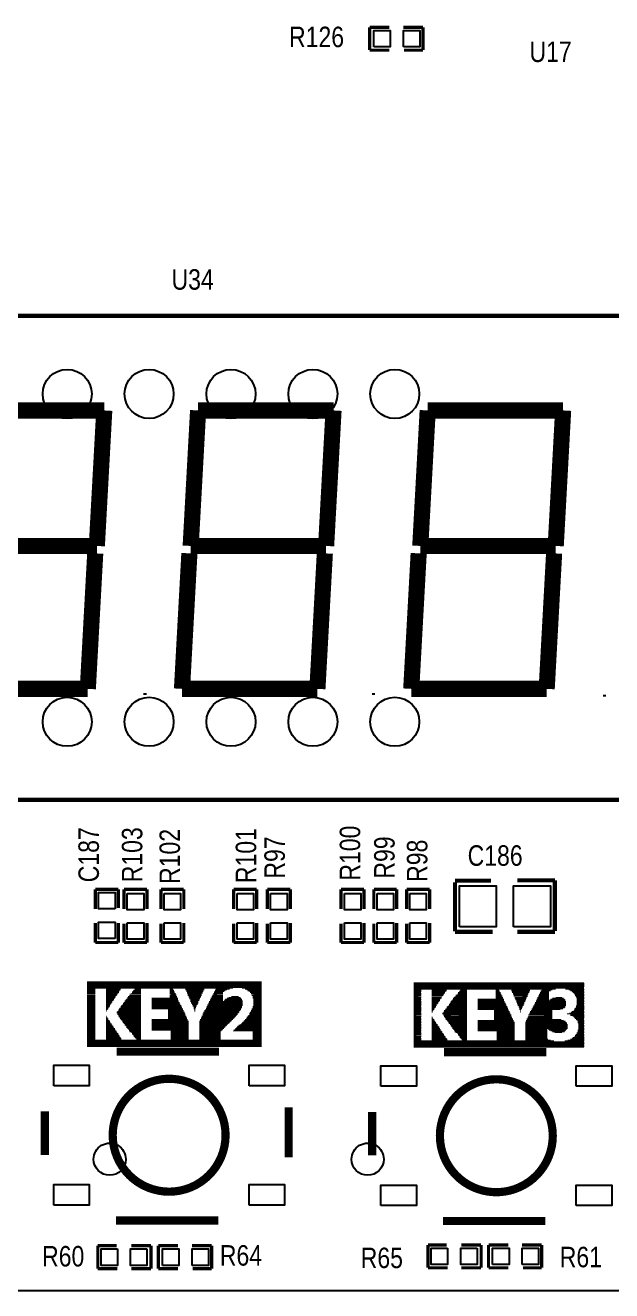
# Model space of a CAD drawing. Extents: x -16 to 114, y 9 to 99.
# Drawn here: x 74.87 to 93.05, y 9.2 to 48.42 of the extents above; entities that cross this region are included whole.
import ezdxf

# ---------------------------------------------------------------- set-up
doc = ezdxf.new("R2010")
doc.units = 0
for name, color, linetype in [('BG_OUTLINE', 7, 'CONTINUOUS'), ('MA_PEN3', 231, 'CONTINUOUS'), ('PG_SILKSCREEN_TOP', 120, 'CONTINUOUS'), ('PIN_TOP', 92, 'CONTINUOUS'), ('RD_SILKSCREEN_TOP', 1, 'CONTINUOUS')]:
    doc.layers.add(name, color=color, linetype=linetype)

msp = doc.modelspace()

# ---------------------------------------------------------------- linework, layer by layer
at = {"layer": 'BG_OUTLINE'}
msp.add_lwpolyline([(-13.1341, 99.1898), (110.731, 99.1898, -0.414216), (113.7971, 96.1238), (113.7999, 12.1768), (113.7971, 12.2634, -0.414229), (110.731, 9.1973), (-13.2283, 9.1973), (-13.1267, 9.205, -0.414216), (-16.1928, 12.271), (-16.2001, 96.1238, -0.414209)], format="xyb", close=True, dxfattribs=at)
for points in [[(77.981, 13.2725, -0.999968), (76.9834, 13.2725, -1.000032), (77.981, 13.2725)], [(85.981, 13.2725, -0.999968), (84.9834, 13.2725, -1.000032), (85.981, 13.2725)]]:
    msp.add_lwpolyline(points, format="xyb", dxfattribs=at)
at = {"layer": 'MA_PEN3', "const_width": 0.0254}
for points in [[(76.781, 18.7213), (82.1913, 18.7215)], [(76.781, 18.6706), (82.1913, 18.6704)], [(76.781, 18.6196), (82.1913, 18.6198)], [(76.781, 18.5689), (81.3022, 18.5688)], [(76.781, 18.4673), (77.035, 18.4673)], [(76.781, 18.4418), (77.035, 18.4418)], [(76.7811, 18.7722), (82.1913, 18.7721)], [(76.7811, 18.7468), (82.1912, 18.7466)], [(76.7811, 18.6957), (82.1913, 18.6959)], [(76.7811, 18.6451), (82.1911, 18.6451)], [(76.7811, 18.5945), (82.1913, 18.5943)], [(76.7811, 18.5434), (77.035, 18.5435)], [(76.7811, 18.518), (77.0352, 18.5181)], [(76.7811, 18.4928), (77.0351, 18.4928)], [(77.3651, 18.4673), (77.7717, 18.4673)], [(77.3653, 18.5436), (77.8223, 18.5434)], [(77.3653, 18.5181), (77.8226, 18.5182)], [(77.3653, 18.4926), (77.797, 18.4926)], [(77.3653, 18.442), (77.7715, 18.4419)], [(78.1779, 18.4673), (78.4575, 18.4673)], [(78.1779, 18.4418), (78.4575, 18.4417)], [(78.2035, 18.4928), (78.4575, 18.4928)], [(78.2288, 18.5181), (78.4573, 18.5181)], [(78.2541, 18.5434), (78.4575, 18.5434)], [(79.3463, 18.5181), (79.4734, 18.5181)], [(79.3464, 18.4928), (79.4735, 18.4926)], [(79.3464, 18.4419), (79.4988, 18.4418)], [(79.3465, 18.5435), (79.448, 18.5436)], [(79.3465, 18.4673), (79.4988, 18.4673)], [(79.829, 18.5434), (80.4132, 18.5436)], [(79.8291, 18.5181), (80.4132, 18.5181)], [(79.8544, 18.4928), (80.3879, 18.4928)], [(79.8544, 18.4673), (80.3879, 18.4673)], [(79.8797, 18.442), (80.3625, 18.4419)], [(80.7179, 18.4673), (81.0229, 18.4673)], [(80.7182, 18.4419), (80.9975, 18.4418)], [(80.7433, 18.5181), (81.1244, 18.5181)], [(80.7434, 18.4928), (81.0736, 18.4928)], [(80.7688, 18.5436), (81.2008, 18.5434)], [(81.5815, 18.5689), (82.1913, 18.5687)], [(81.6831, 18.5434), (82.1913, 18.5436)], [(81.734, 18.5182), (82.1913, 18.5181)], [(81.7595, 18.4926), (82.1913, 18.4926)], [(81.8104, 18.4673), (82.1911, 18.4673)], [(81.8357, 18.4419), (82.1913, 18.442)], [(86.9129, 18.7458), (92.196, 18.7457)], [(86.9129, 18.7204), (92.1962, 18.7204)], [(86.9129, 18.6949), (92.1962, 18.6949)], [(86.9129, 18.6693), (92.1961, 18.6695)], [(86.9129, 18.6187), (92.1962, 18.6188)], [(86.9129, 18.5932), (92.196, 18.5934)], [(86.9129, 18.5681), (92.196, 18.5679)], [(86.9129, 18.5426), (91.3072, 18.5426)], [(86.9129, 18.517), (87.1416, 18.5172)], [(86.9129, 18.4916), (87.1416, 18.4918)], [(86.9129, 18.4664), (87.1416, 18.4662)], [(86.9129, 18.4409), (87.1414, 18.4409)], [(86.913, 18.6442), (92.1962, 18.6442)], [(87.4717, 18.5173), (87.929, 18.5172)], [(87.4717, 18.4917), (87.929, 18.4918)], [(87.4717, 18.4662), (87.9037, 18.4665)], [(87.4718, 18.4409), (87.8781, 18.4409)], [(88.2844, 18.4409), (88.5639, 18.4409)], [(88.3099, 18.4664), (88.5639, 18.4664)], [(88.3353, 18.4918), (88.5641, 18.4918)], [(88.3607, 18.5172), (88.5639, 18.517)], [(89.4529, 18.5171), (89.5546, 18.5171)], [(89.4529, 18.4665), (89.5799, 18.4662)], [(89.4529, 18.4409), (89.6052, 18.4409)], [(89.4531, 18.4918), (89.5799, 18.4918)], [(89.9355, 18.5173), (90.5198, 18.5171)], [(89.9355, 18.4917), (90.5196, 18.4917)], [(89.9609, 18.4664), (90.4943, 18.4664)], [(89.9609, 18.4409), (90.4943, 18.4409)], [(90.8246, 18.4411), (91.1038, 18.4409)], [(90.8499, 18.4665), (91.1039, 18.4665)], [(90.85, 18.4918), (91.1547, 18.4918)], [(90.8754, 18.5171), (91.2055, 18.517)], [(91.612, 18.5424), (92.1962, 18.5425)], [(91.7136, 18.5173), (92.1962, 18.5171)], [(91.7643, 18.4917), (92.196, 18.4917)], [(91.8151, 18.4665), (92.1962, 18.4665)], [(91.8406, 18.4409), (92.1962, 18.4409)], [(76.781, 18.4166), (77.0352, 18.4164)], [(76.781, 18.3149), (77.035, 18.3149)], [(76.781, 18.2895), (77.035, 18.2895)], [(76.781, 18.1878), (77.035, 18.1878)], [(76.781, 18.1372), (77.035, 18.1372)], [(76.781, 18.0861), (77.0352, 18.0863)], [(76.781, 18.0355), (77.035, 18.0355)], [(76.7811, 18.3911), (77.035, 18.3912)], [(76.7811, 18.3656), (77.035, 18.3656)], [(76.7811, 18.264), (77.0351, 18.264)], [(76.7811, 18.2388), (77.035, 18.2389)], [(76.7811, 18.2133), (77.035, 18.2133)], [(76.7811, 18.1117), (77.035, 18.1117)], [(76.7811, 18.061), (77.035, 18.061)], [(76.7812, 18.3403), (77.0352, 18.3403)], [(76.7812, 18.1624), (77.0351, 18.1625)], [(77.3651, 18.3911), (77.7207, 18.3912)], [(77.3651, 18.2895), (77.6701, 18.2895)], [(77.3651, 18.2133), (77.6192, 18.2131)], [(77.3651, 18.1117), (77.5429, 18.1117)], [(77.3651, 18.0355), (77.4923, 18.0356)], [(77.3653, 18.4164), (77.7462, 18.4166)], [(77.3653, 18.3658), (77.7209, 18.3658)], [(77.3653, 18.3403), (77.6954, 18.3403)], [(77.3653, 18.3147), (77.6701, 18.3149)], [(77.3653, 18.2641), (77.6447, 18.2641)], [(77.3653, 18.2387), (77.6193, 18.2387)], [(77.3653, 18.188), (77.5939, 18.1878)], [(77.3653, 18.1625), (77.5686, 18.1625)], [(77.3653, 18.137), (77.5684, 18.1372)], [(77.3653, 18.0863), (77.5176, 18.0863)], [(77.3653, 18.0609), (77.5176, 18.0609)], [(77.8479, 18.0355), (78.4574, 18.0355)], [(77.8732, 18.0608), (78.4575, 18.061)], [(77.8986, 18.1117), (78.4575, 18.1117)], [(77.8987, 18.0863), (78.4575, 18.0862)], [(77.924, 18.1371), (78.4575, 18.1371)], [(77.9493, 18.188), (78.4574, 18.1878)], [(77.9494, 18.1625), (78.4573, 18.1625)], [(77.9747, 18.2133), (78.4575, 18.2133)], [(78.0002, 18.2389), (78.4575, 18.2388)], [(78.0255, 18.2642), (78.4575, 18.264)], [(78.0256, 18.2895), (78.4575, 18.2894)], [(78.051, 18.3148), (78.4575, 18.315)], [(78.0765, 18.3403), (78.4573, 18.3403)], [(78.1018, 18.3911), (78.4575, 18.3911)], [(78.1018, 18.3656), (78.4575, 18.3656)], [(78.1526, 18.4165), (78.4574, 18.4166)], [(78.7875, 18.2133), (79.6004, 18.2133)], [(78.7875, 18.1117), (79.6511, 18.1117)], [(78.7876, 18.1878), (79.6258, 18.188)], [(78.7876, 18.1372), (79.6513, 18.137)], [(78.7876, 18.0355), (79.7021, 18.0356)], [(78.7877, 18.2387), (79.6004, 18.2388)], [(78.7877, 18.0863), (79.6766, 18.0861)], [(78.7878, 18.2642), (79.6004, 18.264)], [(78.7878, 18.1625), (79.6258, 18.1625)], [(78.7878, 18.0608), (79.6767, 18.061)], [(79.3463, 18.4164), (79.5241, 18.4165)], [(79.3463, 18.3403), (79.5497, 18.3403)], [(79.3465, 18.3912), (79.5244, 18.3911)], [(79.3465, 18.3656), (79.5497, 18.3658)], [(79.3465, 18.3149), (79.575, 18.315)], [(79.3465, 18.2895), (79.575, 18.2894)], [(79.8797, 18.4164), (80.3626, 18.4164)], [(79.9052, 18.391), (80.337, 18.3909)], [(79.9053, 18.3659), (80.337, 18.3659)], [(79.9053, 18.3403), (80.337, 18.3403)], [(79.9306, 18.3149), (80.3117, 18.3149)], [(79.9306, 18.2895), (80.3117, 18.2895)], [(79.9561, 18.264), (80.2862, 18.264)], [(79.9561, 18.2388), (80.2862, 18.2388)], [(79.9814, 18.188), (80.2609, 18.188)], [(79.9814, 18.1625), (80.2353, 18.1625)], [(79.9816, 18.2133), (80.2607, 18.2133)], [(80.0067, 18.1371), (80.2354, 18.137)], [(80.0067, 18.1117), (80.2356, 18.1117)], [(80.0322, 18.061), (80.2101, 18.061)], [(80.0323, 18.0861), (80.21, 18.0861)], [(80.0577, 18.0355), (80.1846, 18.0355)], [(80.5148, 18.0608), (81.6071, 18.061)], [(80.5148, 18.0354), (81.607, 18.0355)], [(80.5402, 18.1117), (81.6071, 18.1117)], [(80.5403, 18.0863), (81.607, 18.0861)], [(80.5654, 18.1625), (81.6071, 18.1625)], [(80.5657, 18.1372), (81.607, 18.1372)], [(80.591, 18.188), (80.9975, 18.1878)], [(80.5912, 18.2133), (80.9974, 18.2133)], [(80.6165, 18.2642), (80.9974, 18.264)], [(80.6165, 18.2387), (80.9974, 18.2388)], [(80.6418, 18.3149), (80.9975, 18.3149)], [(80.6418, 18.2895), (80.9975, 18.2895)], [(80.6671, 18.3403), (80.9975, 18.3401)], [(80.6673, 18.3656), (80.9974, 18.3656)], [(80.6926, 18.4164), (80.9975, 18.4166)], [(80.6926, 18.391), (80.9974, 18.3911)], [(81.0228, 18.188), (81.607, 18.1878)], [(81.0481, 18.2133), (81.5815, 18.2133)], [(81.0736, 18.2388), (81.5817, 18.2387)], [(81.1244, 18.2641), (81.5562, 18.2642)], [(81.1752, 18.2895), (81.5309, 18.2895)], [(81.2514, 18.315), (81.48, 18.3148)], [(81.861, 18.3912), (82.1911, 18.3911)], [(81.8611, 18.4165), (82.1913, 18.4164)], [(81.8863, 18.3403), (82.1913, 18.3403)], [(81.8865, 18.3656), (82.1913, 18.3658)], [(81.9118, 18.3148), (82.1913, 18.3147)], [(81.9118, 18.2641), (82.1913, 18.2641)], [(81.912, 18.2894), (82.1911, 18.2895)], [(81.9371, 18.2133), (82.1911, 18.2133)], [(81.9371, 18.1371), (82.1913, 18.137)], [(81.9371, 18.1117), (82.1911, 18.1117)], [(81.9371, 18.0355), (82.1911, 18.0355)], [(81.9373, 18.2387), (82.1913, 18.2387)], [(81.9373, 18.188), (82.1913, 18.188)], [(81.9373, 18.0863), (82.1913, 18.0863)], [(81.9374, 18.1625), (82.1912, 18.1625)], [(81.9374, 18.0608), (82.1913, 18.0609)], [(86.9129, 18.3903), (87.1416, 18.3901)], [(86.9129, 18.3393), (87.1416, 18.3395)], [(86.9129, 18.3141), (87.1416, 18.3139)], [(86.9129, 18.2886), (87.1416, 18.2884)], [(86.9129, 18.2632), (87.1414, 18.2631)], [(86.9129, 18.2376), (87.1416, 18.2378)], [(86.9129, 18.1869), (87.1414, 18.187)], [(86.9129, 18.1615), (87.1416, 18.1616)], [(86.9129, 18.1363), (87.1416, 18.1362)], [(86.9129, 18.1109), (87.1416, 18.1106)], [(86.9129, 18.0853), (87.1416, 18.0855)], [(86.9129, 18.0598), (87.1416, 18.0599)], [(86.9129, 18.0346), (87.1416, 18.0345)], [(86.913, 18.4154), (87.1416, 18.4156)], [(86.913, 18.3648), (87.1414, 18.3648)], [(86.913, 18.2125), (87.1416, 18.2123)], [(87.4717, 18.4156), (87.8782, 18.4154)], [(87.4717, 18.3394), (87.8273, 18.3395)], [(87.4717, 18.3139), (87.8018, 18.3139)], [(87.4717, 18.2885), (87.7765, 18.2886)], [(87.4717, 18.2123), (87.7257, 18.2123)], [(87.4717, 18.1616), (87.7004, 18.1615)], [(87.4717, 18.1362), (87.675, 18.1361)], [(87.4717, 18.1106), (87.6749, 18.1108)], [(87.4717, 18.0599), (87.624, 18.0599)], [(87.4717, 18.0345), (87.6242, 18.0346)], [(87.4718, 18.3901), (87.8529, 18.3901)], [(87.4718, 18.2378), (87.7512, 18.2378)], [(87.4718, 18.1869), (87.7258, 18.1869)], [(87.4719, 18.3648), (87.8275, 18.3647)], [(87.4719, 18.2631), (87.7765, 18.2631)], [(87.4719, 18.0853), (87.6495, 18.0855)], [(87.9798, 18.0346), (88.5639, 18.0346)], [(88.0051, 18.0855), (88.5639, 18.0853)], [(88.0051, 18.0599), (88.564, 18.0599)], [(88.0305, 18.1109), (88.5639, 18.1109)], [(88.0559, 18.1363), (88.564, 18.1362)], [(88.056, 18.1614), (88.5639, 18.1615)], [(88.0815, 18.1869), (88.5639, 18.1869)], [(88.1068, 18.2123), (88.564, 18.2123)], [(88.1321, 18.2631), (88.5639, 18.2632)], [(88.1323, 18.2378), (88.5641, 18.2378)], [(88.1576, 18.2886), (88.5639, 18.2886)], [(88.1829, 18.3139), (88.564, 18.3139)], [(88.2082, 18.3393), (88.5639, 18.3393)], [(88.2083, 18.3648), (88.5638, 18.3648)], [(88.2591, 18.3901), (88.5641, 18.3901)], [(88.2846, 18.4156), (88.564, 18.4156)], [(88.894, 18.1869), (89.7069, 18.1869)], [(88.8942, 18.2378), (89.7071, 18.2378)], [(88.8942, 18.2123), (89.7069, 18.2125)], [(88.8942, 18.1617), (89.7324, 18.1614)], [(88.8942, 18.1361), (89.7322, 18.1361)], [(88.8942, 18.1106), (89.7577, 18.1106)], [(88.8942, 18.0855), (89.7577, 18.0855)], [(88.8942, 18.06), (89.7832, 18.0599)], [(88.8942, 18.0344), (89.7832, 18.0345)], [(89.4529, 18.4154), (89.6054, 18.4155)], [(89.4529, 18.3902), (89.6307, 18.3902)], [(89.4529, 18.3648), (89.6307, 18.3648)], [(89.4529, 18.3393), (89.6562, 18.3393)], [(89.4529, 18.2886), (89.6815, 18.2885)], [(89.4529, 18.2631), (89.6815, 18.2633)], [(89.4532, 18.3139), (89.6561, 18.3139)], [(89.9864, 18.4154), (90.469, 18.4156)], [(89.9864, 18.3902), (90.4689, 18.3901)], [(90.0116, 18.3139), (90.4435, 18.314)], [(90.0117, 18.3395), (90.4437, 18.3393)], [(90.0118, 18.3648), (90.4436, 18.3648)], [(90.0372, 18.2884), (90.4181, 18.2886)], [(90.0372, 18.2633), (90.4181, 18.2631)], [(90.0625, 18.2125), (90.3928, 18.2123)], [(90.0628, 18.2378), (90.3928, 18.2378)], [(90.0879, 18.1362), (90.3418, 18.1361)], [(90.088, 18.1869), (90.3674, 18.1869)], [(90.088, 18.1615), (90.3673, 18.1616)], [(90.1134, 18.1106), (90.342, 18.1109)], [(90.1134, 18.0855), (90.342, 18.0853)], [(90.1388, 18.06), (90.3167, 18.0599)], [(90.1388, 18.0344), (90.3167, 18.0345)], [(90.6213, 18.0345), (91.6373, 18.0346)], [(90.6467, 18.0599), (91.6375, 18.06)], [(90.6468, 18.0855), (91.6373, 18.0853)], [(90.6721, 18.1108), (91.6373, 18.1108)], [(90.6723, 18.1361), (91.6375, 18.1361)], [(90.6976, 18.187), (91.612, 18.1868)], [(90.6976, 18.1614), (91.6373, 18.1615)], [(90.7229, 18.2378), (91.104, 18.2378)], [(90.7229, 18.2123), (91.104, 18.2123)], [(90.7482, 18.2631), (91.1039, 18.2631)], [(90.7484, 18.2885), (91.1038, 18.2886)], [(90.7737, 18.3393), (91.1038, 18.3393)], [(90.7739, 18.3139), (91.1041, 18.3139)], [(90.7991, 18.3901), (91.104, 18.3901)], [(90.7993, 18.3648), (91.1039, 18.3648)], [(90.8246, 18.4155), (91.104, 18.4155)], [(91.1294, 18.2125), (91.612, 18.2123)], [(91.1547, 18.2378), (91.5864, 18.2378)], [(91.2055, 18.2632), (91.5611, 18.2631)], [(91.3072, 18.2886), (91.5103, 18.2884)], [(91.8659, 18.4156), (92.196, 18.4156)], [(91.8915, 18.3901), (92.1961, 18.3901)], [(91.9167, 18.3393), (92.1962, 18.3393)], [(91.9168, 18.3648), (92.1962, 18.3648)], [(91.942, 18.3139), (92.196, 18.3139)], [(91.942, 18.0345), (92.1962, 18.0347)], [(91.9423, 18.2886), (92.1962, 18.2886)], [(91.9674, 18.187), (92.1962, 18.187)], [(91.9676, 18.2633), (92.1962, 18.2631)], [(91.9676, 18.2378), (92.1961, 18.2378)], [(91.9676, 18.2123), (92.196, 18.2123)], [(91.9676, 18.1616), (92.1962, 18.1614)], [(91.9676, 18.1361), (92.196, 18.1362)], [(91.9676, 18.1106), (92.1962, 18.1108)], [(91.9676, 18.0855), (92.1962, 18.0853)], [(91.9676, 18.06), (92.196, 18.0599)], [(76.781, 17.9849), (77.0352, 17.9847)], [(76.781, 17.9084), (77.0351, 17.9085)], [(76.781, 17.8832), (77.035, 17.8832)], [(76.781, 17.8577), (77.035, 17.8577)], [(76.781, 17.7561), (77.035, 17.7561)], [(76.781, 17.7054), (77.035, 17.7054)], [(76.781, 17.6544), (77.035, 17.6544)], [(76.7811, 18.01), (77.035, 18.01)], [(76.7811, 17.9593), (77.035, 17.9594)], [(76.7811, 17.9339), (77.035, 17.9338)], [(76.7811, 17.8322), (77.035, 17.8321)], [(76.7811, 17.807), (77.0352, 17.8069)], [(76.7811, 17.7816), (77.035, 17.7815)], [(76.7811, 17.7305), (77.0351, 17.7307)], [(76.7811, 17.6799), (77.0351, 17.6799)], [(77.3651, 17.9339), (77.4414, 17.9341)], [(77.3651, 17.8577), (77.3906, 17.8577)], [(77.3651, 17.6799), (77.3906, 17.6799)], [(77.3653, 18.0102), (77.4923, 18.01)], [(77.3653, 17.9847), (77.467, 17.9847)], [(77.3653, 17.9592), (77.4414, 17.9591)], [(77.3653, 17.9086), (77.4159, 17.9086)], [(77.3653, 17.883), (77.3906, 17.8833)], [(77.3653, 17.7052), (77.3906, 17.7054)], [(77.3653, 17.6546), (77.4159, 17.6546)], [(77.6953, 17.8069), (78.4575, 17.807)], [(77.6954, 17.8324), (78.4575, 17.8322)], [(77.7207, 17.8577), (78.4575, 17.8577)], [(77.7207, 17.7815), (78.4575, 17.7816)], [(77.7207, 17.7561), (78.4574, 17.7561)], [(77.7462, 17.9084), (78.4574, 17.9084)], [(77.7462, 17.8832), (78.4575, 17.8833)], [(77.7462, 17.7054), (78.4575, 17.7054)], [(77.7463, 17.7305), (78.4575, 17.7305)], [(77.7717, 17.9339), (78.4575, 17.9339)], [(77.7717, 17.6799), (78.4575, 17.6799)], [(77.797, 17.9592), (78.4575, 17.9593)], [(77.797, 17.6546), (78.4575, 17.6544)], [(77.8223, 18.01), (78.4575, 18.01)], [(77.8226, 17.9847), (78.4573, 17.9847)], [(78.7875, 18.01), (79.7021, 18.01)], [(78.7875, 17.9593), (79.7274, 17.9592)], [(78.7875, 17.9339), (79.7527, 17.9339)], [(78.7878, 17.9847), (79.7274, 17.9847)], [(79.2955, 17.8577), (79.7783, 17.8577)], [(79.2955, 17.6799), (79.8544, 17.6799)], [(79.2957, 17.9086), (79.753, 17.9085)], [(79.2957, 17.883), (79.7783, 17.8832)], [(79.2957, 17.8323), (79.8036, 17.8324)], [(79.2957, 17.8069), (79.8036, 17.8068)], [(79.2957, 17.7814), (79.8289, 17.7815)], [(79.2957, 17.7563), (79.8289, 17.7561)], [(79.2957, 17.7307), (79.8291, 17.7307)], [(79.2957, 17.7052), (79.8544, 17.7054)], [(79.2957, 17.6546), (79.8797, 17.6546)], [(80.0576, 18.0102), (80.1847, 18.0102)], [(80.0831, 17.9847), (80.1592, 17.9847)], [(80.0831, 17.9592), (80.1592, 17.9592)], [(80.0831, 17.934), (80.1339, 17.9339)], [(80.1084, 17.8832), (80.1339, 17.8833)], [(80.1084, 17.8577), (80.1339, 17.8577)], [(80.1086, 17.9086), (80.1337, 17.9086)], [(80.3117, 17.6544), (81.353, 17.6544)], [(80.337, 17.7053), (81.4038, 17.7052)], [(80.3372, 17.6799), (81.3785, 17.6799)], [(80.3623, 17.7815), (81.4547, 17.7815)], [(80.3623, 17.7561), (81.4547, 17.7561)], [(80.3625, 17.7307), (81.4294, 17.7307)], [(80.3879, 17.8322), (81.5054, 17.8322)], [(80.3879, 17.807), (81.4801, 17.8069)], [(80.4132, 17.883), (81.5309, 17.8832)], [(80.4134, 17.8577), (81.5054, 17.8577)], [(80.4387, 17.9085), (81.5562, 17.9085)], [(80.464, 17.9593), (81.5817, 17.9591)], [(80.464, 17.9338), (81.5564, 17.9338)], [(80.4893, 17.9847), (81.5817, 17.9847)], [(80.4895, 18.01), (81.5817, 18.0102)], [(81.734, 17.6545), (82.1913, 17.6546)], [(81.7342, 17.6799), (82.1911, 17.6799)], [(81.7595, 17.7052), (82.1913, 17.7052)], [(81.7848, 17.7305), (82.1913, 17.7307)], [(81.8101, 17.8069), (82.1913, 17.8069)], [(81.8103, 17.7816), (82.1912, 17.7814)], [(81.8104, 17.7561), (82.1913, 17.7563)], [(81.8357, 17.8324), (82.1913, 17.8323)], [(81.861, 17.8832), (82.1913, 17.883)], [(81.861, 17.8577), (82.1911, 17.8577)], [(81.8863, 17.9085), (82.1913, 17.9086)], [(81.8865, 17.9339), (82.1913, 17.934)], [(81.9118, 18.0102), (82.1912, 18.0102)], [(81.9118, 17.9847), (82.1913, 17.9847)], [(81.9118, 17.9592), (82.1913, 17.9592)], [(86.9129, 18.0092), (87.1414, 18.0091)], [(86.9129, 17.9585), (87.1416, 17.9583)], [(86.9129, 17.9329), (87.1416, 17.9328)], [(86.9129, 17.9075), (87.1416, 17.9076)], [(86.9129, 17.882), (87.1416, 17.8822)], [(86.9129, 17.8569), (87.1416, 17.8566)], [(86.9129, 17.8058), (87.1416, 17.806)], [(86.9129, 17.7806), (87.1416, 17.7805)], [(86.9129, 17.7552), (87.1416, 17.755)], [(86.9129, 17.7297), (87.1416, 17.7299)], [(86.9129, 17.7041), (87.1416, 17.7043)], [(86.9129, 17.6535), (87.1414, 17.6536)], [(86.913, 17.9836), (87.1416, 17.9839)], [(86.913, 17.8313), (87.1414, 17.8313)], [(86.913, 17.679), (87.1416, 17.6788)], [(87.4717, 17.9839), (87.5986, 17.9836)], [(87.4717, 17.9583), (87.5733, 17.9583)], [(87.4717, 17.9328), (87.548, 17.933)], [(87.4717, 17.9076), (87.5481, 17.9075)], [(87.4717, 17.8822), (87.5225, 17.882)], [(87.4717, 17.8567), (87.4972, 17.8566)], [(87.4717, 17.6788), (87.4972, 17.6789)], [(87.4719, 18.0091), (87.5987, 18.0092)], [(87.4719, 17.8313), (87.4971, 17.8313)], [(87.4719, 17.6536), (87.497, 17.6535)], [(87.8018, 17.7805), (88.564, 17.7805)], [(87.802, 17.8059), (88.5641, 17.806)], [(87.8273, 17.755), (88.5639, 17.7552)], [(87.8274, 17.8313), (88.5638, 17.8313)], [(87.8274, 17.7299), (88.5639, 17.7297)], [(87.8528, 17.8822), (88.564, 17.8822)], [(87.8528, 17.8567), (88.5639, 17.8569)], [(87.8528, 17.7044), (88.5641, 17.7043)], [(87.8528, 17.6788), (88.5639, 17.6791)], [(87.8781, 17.9075), (88.5639, 17.9075)], [(87.8781, 17.6535), (88.5639, 17.6535)], [(87.9037, 17.933), (88.5639, 17.9329)], [(87.929, 17.9838), (88.5638, 17.9836)], [(87.929, 17.9583), (88.5641, 17.9583)], [(87.9543, 18.0091), (88.5639, 18.0092)], [(88.894, 18.0092), (89.8085, 18.0092)], [(88.8942, 17.9838), (89.8086, 17.9836)], [(88.8942, 17.9583), (89.8339, 17.9583)], [(88.8942, 17.9329), (89.8341, 17.933)], [(88.8942, 17.9077), (89.8594, 17.9077)], [(89.4021, 17.8822), (89.8594, 17.8821)], [(89.4021, 17.8567), (89.8847, 17.8568)], [(89.4021, 17.806), (89.9102, 17.8058)], [(89.4021, 17.7805), (89.91, 17.7806)], [(89.4021, 17.7299), (89.9355, 17.7299)], [(89.4021, 17.7044), (89.9355, 17.7044)], [(89.4021, 17.6788), (89.9611, 17.6789)], [(89.4022, 17.7552), (89.9355, 17.755)], [(89.4023, 17.8313), (89.8847, 17.8313)], [(89.4023, 17.6536), (89.9609, 17.6535)], [(90.1641, 18.0091), (90.2914, 18.0092)], [(90.1641, 17.9836), (90.2911, 17.9838)], [(90.1895, 17.9583), (90.2657, 17.9583)], [(90.1897, 17.9329), (90.2658, 17.933)], [(90.1897, 17.9075), (90.2403, 17.9075)], [(90.2148, 17.8313), (90.2404, 17.8313)], [(90.215, 17.8822), (90.2404, 17.8822)], [(90.215, 17.8567), (90.2403, 17.8569)], [(90.4436, 17.679), (91.2056, 17.679)], [(90.4437, 17.6535), (91.2055, 17.6535)], [(90.4689, 17.7043), (91.2057, 17.7043)], [(90.469, 17.755), (91.2055, 17.7552)], [(90.469, 17.7299), (91.2055, 17.7297)], [(90.4944, 17.7805), (91.2056, 17.7805)], [(90.4945, 17.806), (91.2055, 17.8058)], [(90.5198, 17.8569), (91.2055, 17.8569)], [(90.5198, 17.8313), (91.2056, 17.8313)], [(90.5451, 17.8822), (91.2056, 17.8822)], [(90.5704, 17.9075), (91.4595, 17.9075)], [(90.5705, 17.933), (91.5357, 17.933)], [(90.5959, 17.9836), (91.612, 17.9839)], [(90.5959, 17.9585), (91.5864, 17.9583)], [(90.6214, 18.0092), (91.6118, 18.0092)], [(91.6626, 17.7805), (92.196, 17.7805)], [(91.7389, 17.8058), (92.1962, 17.8059)], [(91.7644, 17.7552), (92.1962, 17.7552)], [(91.7645, 17.7297), (92.1962, 17.7297)], [(91.7896, 17.8313), (92.1962, 17.8313)], [(91.8151, 17.8568), (92.1962, 17.8568)], [(91.8404, 17.7043), (92.1961, 17.7043)], [(91.8659, 17.8822), (92.196, 17.8822)], [(91.8659, 17.6788), (92.1962, 17.679)], [(91.8913, 17.9329), (92.1962, 17.933)], [(91.8913, 17.9075), (92.1962, 17.9075)], [(91.8913, 17.6535), (92.1962, 17.6536)], [(91.9168, 17.9585), (92.1961, 17.9583)], [(91.9421, 17.9838), (92.1962, 17.9836)], [(91.9422, 18.0091), (92.1962, 18.0091)], [(76.781, 17.6037), (77.035, 17.6037)], [(76.781, 17.5021), (77.035, 17.5021)], [(76.781, 17.4766), (77.035, 17.4766)], [(76.781, 17.4514), (77.0352, 17.4512)], [(76.781, 17.3497), (77.035, 17.3497)], [(76.781, 17.3243), (77.035, 17.3243)], [(76.781, 17.2737), (77.035, 17.2737)], [(76.7811, 17.6293), (77.0351, 17.6291)], [(76.7811, 17.5782), (77.035, 17.5783)], [(76.7811, 17.5528), (77.0352, 17.5529)], [(76.7811, 17.5276), (77.035, 17.5277)], [(76.7811, 17.4259), (77.035, 17.426)], [(76.7811, 17.4004), (77.035, 17.4004)], [(76.7811, 17.2988), (77.035, 17.2988)], [(76.7811, 17.2481), (77.035, 17.2481)], [(76.7812, 17.3751), (77.0352, 17.3751)], [(77.3651, 17.6037), (77.4414, 17.6036)], [(77.3651, 17.5021), (77.5178, 17.5021)], [(77.3651, 17.4259), (77.5684, 17.426)], [(77.3651, 17.3243), (77.6446, 17.3242)], [(77.3651, 17.2481), (77.6956, 17.2481)], [(77.3653, 17.6291), (77.4414, 17.6291)], [(77.3653, 17.5784), (77.4667, 17.5783)], [(77.3653, 17.5529), (77.4921, 17.5529)], [(77.3653, 17.5274), (77.4923, 17.5276)], [(77.3653, 17.4768), (77.5431, 17.4767)], [(77.3653, 17.4512), (77.5431, 17.4513)], [(77.3653, 17.4006), (77.5939, 17.4004)], [(77.3653, 17.3751), (77.5937, 17.3751)], [(77.3653, 17.3496), (77.6192, 17.3496)], [(77.3653, 17.2989), (77.6447, 17.2989)], [(77.3653, 17.2735), (77.67, 17.2736)], [(77.7971, 17.6291), (78.4575, 17.6293)], [(77.8224, 17.6037), (78.4574, 17.6037)], [(77.8479, 17.5783), (78.4575, 17.5782)], [(77.8732, 17.5274), (78.4575, 17.5276)], [(77.8733, 17.5529), (78.4573, 17.5529)], [(77.8985, 17.5021), (78.4575, 17.5021)], [(77.924, 17.4765), (78.4575, 17.4765)], [(77.9493, 17.4512), (78.4574, 17.4514)], [(77.9496, 17.426), (78.4575, 17.4259)], [(77.9749, 17.4007), (78.4575, 17.4004)], [(78.0002, 17.3497), (78.4575, 17.3498)], [(78.0004, 17.3751), (78.4573, 17.3751)], [(78.0256, 17.3243), (78.4575, 17.3242)], [(78.051, 17.2989), (78.4575, 17.2988)], [(78.0763, 17.2481), (78.4575, 17.2481)], [(78.0765, 17.2735), (78.4575, 17.2736)], [(78.7875, 17.5782), (79.9053, 17.5784)], [(78.7875, 17.5276), (79.9305, 17.5276)], [(78.7875, 17.4259), (79.9306, 17.426)], [(78.7875, 17.4004), (79.9306, 17.4004)], [(78.7875, 17.3498), (79.9306, 17.3497)], [(78.7876, 17.6037), (79.9053, 17.6036)], [(78.7876, 17.5021), (79.9306, 17.5021)], [(78.7876, 17.3243), (79.9306, 17.3243)], [(78.7877, 17.2735), (79.9308, 17.2735)], [(78.7878, 17.553), (79.9308, 17.5529)], [(78.7878, 17.4767), (79.9306, 17.4766)], [(78.7878, 17.4513), (79.9307, 17.4513)], [(78.7878, 17.3751), (79.9308, 17.3751)], [(78.7878, 17.299), (79.9307, 17.299)], [(79.2957, 17.6291), (79.8797, 17.6291)], [(79.3718, 17.2479), (79.9306, 17.2481)], [(80.2607, 17.5021), (81.2008, 17.5021)], [(80.2607, 17.4259), (81.1244, 17.4258)], [(80.2607, 17.3243), (81.0229, 17.3243)], [(80.2607, 17.2481), (80.9468, 17.2481)], [(80.2609, 17.5529), (81.2515, 17.5529)], [(80.2609, 17.5274), (81.2261, 17.5274)], [(80.2609, 17.4768), (81.1752, 17.4766)], [(80.2609, 17.4512), (81.1499, 17.4513)], [(80.2609, 17.4006), (81.0991, 17.4004)], [(80.2609, 17.3751), (81.0738, 17.3751)], [(80.2609, 17.3495), (81.0482, 17.3496)], [(80.2609, 17.2989), (80.9974, 17.2988)], [(80.2609, 17.2735), (80.9721, 17.2735)], [(80.2862, 17.5782), (81.2769, 17.5783)], [(80.2863, 17.6037), (81.3022, 17.6036)], [(80.3116, 17.6291), (81.3277, 17.6291)], [(81.3022, 17.2479), (82.1911, 17.2481)], [(81.3278, 17.2735), (82.1913, 17.2735)], [(81.3531, 17.2988), (82.1913, 17.2989)], [(81.3786, 17.3243), (82.1911, 17.3243)], [(81.4039, 17.3496), (82.1913, 17.3495)], [(81.4294, 17.3751), (82.1913, 17.3751)], [(81.4548, 17.4004), (82.1913, 17.4006)], [(81.4801, 17.4258), (82.1913, 17.4258)], [(81.5309, 17.4514), (82.1913, 17.4512)], [(81.5562, 17.4767), (82.1913, 17.4768)], [(81.5815, 17.5021), (82.1911, 17.5021)], [(81.6071, 17.5276), (82.1913, 17.5274)], [(81.6324, 17.5529), (82.1913, 17.5529)], [(81.6578, 17.5784), (82.1913, 17.5784)], [(81.6832, 17.6037), (82.1913, 17.6035)], [(81.7085, 17.6291), (82.1913, 17.6291)], [(86.9129, 17.628), (87.1416, 17.6282)], [(86.9129, 17.6029), (87.1416, 17.6027)], [(86.9129, 17.5774), (87.1414, 17.5773)], [(86.9129, 17.5518), (87.1416, 17.552)], [(86.9129, 17.5264), (87.1416, 17.5266)], [(86.9129, 17.5012), (87.1416, 17.501)], [(86.9129, 17.4757), (87.1414, 17.4757)], [(86.9129, 17.4251), (87.1416, 17.4249)], [(86.9129, 17.374), (87.1416, 17.3743)], [(86.9129, 17.3489), (87.1416, 17.3487)], [(86.9129, 17.3234), (87.1416, 17.3232)], [(86.9129, 17.298), (87.1414, 17.2979)], [(86.9129, 17.2724), (87.1416, 17.2726)], [(86.913, 17.4502), (87.1416, 17.4504)], [(86.913, 17.3996), (87.1414, 17.3996)], [(86.913, 17.2473), (87.1416, 17.2471)], [(87.4717, 17.6282), (87.5225, 17.628)], [(87.4717, 17.6027), (87.5479, 17.6027)], [(87.4717, 17.5521), (87.5734, 17.5521)], [(87.4717, 17.5265), (87.5989, 17.5266)], [(87.4717, 17.501), (87.5987, 17.5012)], [(87.4717, 17.4504), (87.6495, 17.4504)], [(87.4717, 17.3742), (87.7004, 17.374)], [(87.4717, 17.3487), (87.7005, 17.3487)], [(87.4717, 17.3233), (87.7258, 17.3234)], [(87.4717, 17.2727), (87.7512, 17.2726)], [(87.4717, 17.2471), (87.7765, 17.2473)], [(87.4718, 17.4757), (87.6242, 17.4757)], [(87.4718, 17.4249), (87.6495, 17.4249)], [(87.4719, 17.5773), (87.5481, 17.5774)], [(87.4719, 17.3996), (87.6749, 17.3996)], [(87.4719, 17.2979), (87.7511, 17.2981)], [(87.9035, 17.6282), (88.564, 17.6282)], [(87.9035, 17.6027), (88.564, 17.6027)], [(87.929, 17.5772), (88.5639, 17.5774)], [(87.9543, 17.5519), (88.5639, 17.5518)], [(87.9796, 17.5266), (88.5641, 17.5266)], [(87.9798, 17.5012), (88.5639, 17.5012)], [(88.0051, 17.4759), (88.5639, 17.4757)], [(88.0306, 17.4504), (88.564, 17.4504)], [(88.056, 17.425), (88.5641, 17.4249)], [(88.056, 17.3996), (88.5638, 17.3996)], [(88.0813, 17.3743), (88.5639, 17.374)], [(88.1068, 17.3487), (88.564, 17.3487)], [(88.1068, 17.3232), (88.5639, 17.3234)], [(88.1321, 17.2979), (88.5639, 17.298)], [(88.1574, 17.2726), (88.5641, 17.2726)], [(88.1829, 17.2471), (88.564, 17.2471)], [(88.894, 17.3996), (90.037, 17.3996)], [(88.8941, 17.501), (90.0372, 17.501)], [(88.8942, 17.5772), (90.0118, 17.5773)], [(88.8942, 17.552), (90.0118, 17.5519)], [(88.8942, 17.5266), (90.0372, 17.5266)], [(88.8942, 17.4759), (90.037, 17.4757)], [(88.8942, 17.4503), (90.0372, 17.4504)], [(88.8942, 17.4249), (90.0372, 17.4249)], [(88.8942, 17.3743), (90.0372, 17.3743)], [(88.8942, 17.3488), (90.0372, 17.3487)], [(88.8942, 17.3232), (90.0372, 17.3232)], [(88.8942, 17.298), (90.0372, 17.2981)], [(88.8942, 17.2726), (90.0372, 17.2726)], [(88.8942, 17.2471), (90.0372, 17.2471)], [(89.4021, 17.6282), (89.9863, 17.628)], [(89.4021, 17.6027), (89.9863, 17.6029)], [(90.3673, 17.5265), (91.6375, 17.5266)], [(90.3673, 17.501), (91.6628, 17.5013)], [(90.3673, 17.4504), (91.6881, 17.4503)], [(90.3673, 17.425), (91.6881, 17.4249)], [(90.3673, 17.3742), (91.6881, 17.3743)], [(90.3673, 17.3487), (91.6882, 17.3487)], [(90.3673, 17.3233), (91.6881, 17.3232)], [(90.3673, 17.2727), (91.053, 17.2726)], [(90.3673, 17.2471), (91.0533, 17.2473)], [(90.3674, 17.4757), (91.6628, 17.4757)], [(90.3675, 17.3996), (91.6882, 17.3996)], [(90.3675, 17.2979), (91.0532, 17.298)], [(90.3926, 17.5774), (91.5611, 17.5773)], [(90.3928, 17.552), (91.612, 17.5521)], [(90.4181, 17.628), (91.2055, 17.628)], [(90.4181, 17.6029), (91.485, 17.6029)], [(91.0785, 17.2981), (91.6628, 17.2979)], [(91.104, 17.2726), (91.6375, 17.2726)], [(91.1547, 17.2471), (91.612, 17.2471)], [(91.9167, 17.628), (92.196, 17.6282)], [(91.9421, 17.6027), (92.196, 17.6027)], [(91.9676, 17.5772), (92.1962, 17.5773)], [(91.9929, 17.5519), (92.1962, 17.5519)], [(91.9929, 17.5012), (92.1962, 17.5013)], [(91.9929, 17.2473), (92.196, 17.2471)], [(91.9931, 17.5265), (92.196, 17.5265)], [(91.9931, 17.2727), (92.1961, 17.2726)], [(92.0182, 17.4249), (92.1961, 17.4249)], [(92.0183, 17.4504), (92.196, 17.4504)], [(92.0183, 17.3487), (92.196, 17.3487)], [(92.0184, 17.4757), (92.1962, 17.4757)], [(92.0184, 17.374), (92.1962, 17.3741)], [(92.0184, 17.3234), (92.1962, 17.3234)], [(92.0184, 17.298), (92.1962, 17.2979)], [(92.0185, 17.3996), (92.1962, 17.3996)], [(76.781, 17.2226), (77.035, 17.2226)], [(76.781, 17.172), (77.035, 17.172)], [(76.781, 17.1209), (77.0352, 17.1211)], [(76.781, 17.0703), (77.035, 17.0703)], [(76.781, 17.0448), (77.035, 17.0448)], [(76.781, 17.0197), (77.0352, 17.0195)], [(76.781, 16.9432), (82.1913, 16.9434)], [(76.781, 16.918), (82.1913, 16.9178)], [(76.781, 16.8925), (82.1911, 16.8925)], [(76.7811, 17.1465), (77.035, 17.1465)], [(76.7811, 17.0958), (77.035, 17.0958)], [(76.7811, 16.9941), (77.035, 16.9942)], [(76.7811, 16.9687), (82.1913, 16.9688)], [(76.7811, 16.867), (82.1913, 16.8671)], [(76.7812, 17.1972), (77.0351, 17.1973)], [(77.3651, 17.1465), (77.7463, 17.1465)], [(77.3651, 17.0703), (77.797, 17.0701)], [(77.3653, 17.2228), (77.6953, 17.2228)], [(77.3653, 17.1973), (77.7209, 17.1973)], [(77.3653, 17.1718), (77.7462, 17.172)], [(77.3653, 17.1211), (77.7716, 17.1211)], [(77.3653, 17.0957), (77.797, 17.0957)], [(77.3653, 17.045), (77.8223, 17.0448)], [(77.3653, 17.0195), (77.8477, 17.0195)], [(77.3653, 16.994), (77.8479, 16.9942)], [(78.1019, 17.2226), (78.4574, 17.2226)], [(78.1526, 17.1973), (78.4573, 17.1973)], [(78.1779, 17.172), (78.4575, 17.1719)], [(78.178, 17.1465), (78.4575, 17.1465)], [(78.2033, 17.1211), (78.4575, 17.121)], [(78.2289, 17.0956), (78.4575, 17.0958)], [(78.2289, 17.0702), (78.4575, 17.0704)], [(78.2542, 17.0448), (78.4575, 17.0448)], [(78.2795, 17.0195), (78.4573, 17.0195)], [(78.305, 16.994), (78.4575, 16.9941)], [(79.3718, 17.2228), (79.9306, 17.2226)], [(79.3718, 17.1973), (79.9307, 17.1973)], [(79.3718, 17.1718), (79.9306, 17.172)], [(79.3718, 17.1467), (79.9306, 17.1465)], [(79.3718, 17.1211), (79.9308, 17.1211)], [(79.3718, 17.0956), (79.9306, 17.0958)], [(79.3718, 17.0702), (79.9306, 17.0703)], [(79.3718, 17.045), (79.9306, 17.0448)], [(79.3718, 17.0195), (79.9308, 17.0195)], [(79.3718, 16.9939), (79.9306, 16.9942)], [(80.2607, 17.1465), (80.9213, 17.1465)], [(80.2607, 17.0703), (80.9212, 17.0703)], [(80.2608, 17.1973), (80.9211, 17.1973)], [(80.2609, 17.2228), (80.9212, 17.2226)], [(80.2609, 17.1718), (80.9212, 17.172)], [(80.2609, 17.1211), (80.9212, 17.1211)], [(80.2609, 17.0957), (80.9213, 17.0958)], [(80.2609, 17.0451), (80.9213, 17.0448)], [(80.2609, 17.0195), (80.9211, 17.0195)], [(80.2609, 16.994), (80.9213, 16.9941)], [(81.9118, 17.2228), (82.1913, 17.2228)], [(81.9118, 17.1973), (82.1912, 17.1973)], [(81.9118, 17.1718), (82.1913, 17.1718)], [(81.9118, 17.1211), (82.1913, 17.1211)], [(81.9118, 17.0956), (82.1913, 17.0957)], [(81.9118, 17.045), (82.1912, 17.045)], [(81.9118, 17.0195), (82.1913, 17.0195)], [(81.9118, 16.994), (82.1913, 16.994)], [(81.912, 17.1465), (82.1911, 17.1465)], [(81.912, 17.0703), (82.1911, 17.0703)], [(86.9129, 17.2217), (87.1414, 17.2218)], [(86.9129, 17.1963), (87.1416, 17.1964)], [(86.9129, 17.1711), (87.1416, 17.171)], [(86.9129, 17.1457), (87.1416, 17.1454)], [(86.9129, 17.1201), (87.1416, 17.1203)], [(86.9129, 17.0946), (87.1416, 17.0947)], [(86.9129, 17.0694), (87.1416, 17.0693)], [(86.9129, 17.044), (87.1414, 17.0439)], [(86.9129, 16.9933), (87.1416, 16.9931)], [(86.9129, 16.9677), (87.1416, 16.9676)], [(86.9129, 16.9423), (91.2563, 16.9425)], [(86.9129, 16.9168), (92.196, 16.917)], [(86.9129, 16.8917), (92.1962, 16.8916)], [(86.913, 17.0184), (87.1416, 17.0187)], [(86.913, 16.8661), (92.1962, 16.8661)], [(87.4717, 17.1964), (87.802, 17.1962)], [(87.4717, 17.171), (87.8273, 17.1709)], [(87.4717, 17.1454), (87.8526, 17.1456)], [(87.4717, 17.0947), (87.8781, 17.0946)], [(87.4717, 17.0693), (87.9035, 17.0693)], [(87.4717, 17.0187), (87.929, 17.0186)], [(87.4717, 16.9931), (87.9544, 16.9931)], [(87.4717, 16.9676), (87.9543, 16.9678)], [(87.4718, 17.2217), (87.802, 17.2218)], [(87.4718, 17.044), (87.9037, 17.0439)], [(87.4719, 17.1201), (87.8526, 17.1201)], [(88.1829, 17.2216), (88.5639, 17.2217)], [(88.2083, 17.1962), (88.5639, 17.1963)], [(88.2591, 17.1709), (88.564, 17.171)], [(88.2844, 17.1201), (88.5639, 17.1201)], [(88.2846, 17.1454), (88.5639, 17.1457)], [(88.3099, 17.0946), (88.564, 17.0947)], [(88.3352, 17.0693), (88.5639, 17.0694)], [(88.3354, 17.0439), (88.5639, 17.044)], [(88.3607, 17.0186), (88.5638, 17.0184)], [(88.3862, 16.9931), (88.5641, 16.9931)], [(88.4116, 16.9677), (88.5639, 16.9677)], [(89.4783, 17.1709), (90.0372, 17.1709)], [(89.4783, 17.0948), (90.0372, 17.0948)], [(89.4783, 17.0692), (90.0372, 17.0693)], [(89.4783, 16.9931), (90.0372, 16.9931)], [(89.4784, 17.1456), (90.0372, 17.1454)], [(89.4784, 17.1201), (90.0372, 17.1203)], [(89.4784, 17.0184), (90.0372, 17.0187)], [(89.4784, 16.9678), (90.0372, 16.9676)], [(89.4785, 17.2217), (90.037, 17.2218)], [(89.4785, 17.1963), (90.0372, 17.1964)], [(89.4785, 17.044), (90.037, 17.0439)], [(90.3673, 17.1964), (91.0532, 17.1963)], [(90.3673, 17.171), (91.0531, 17.171)], [(90.3673, 17.1454), (91.0532, 17.1457)], [(90.3673, 17.0947), (91.0531, 17.0947)], [(90.3673, 17.0693), (91.0532, 17.0694)], [(90.3673, 17.0187), (91.0533, 17.0184)], [(90.3673, 16.9931), (91.0786, 16.9931)], [(90.3674, 17.2217), (91.0532, 17.2217)], [(90.3674, 17.044), (91.0532, 17.044)], [(90.3675, 17.1201), (91.0532, 17.1201)], [(90.3675, 16.9678), (91.1549, 16.9677)], [(91.2055, 17.2217), (91.5866, 17.2217)], [(91.2817, 17.1962), (91.5103, 17.1964)], [(91.5866, 16.9423), (92.1962, 16.9423)], [(91.6881, 16.9677), (92.1962, 16.9678)], [(91.7643, 16.9931), (92.1961, 16.9931)], [(91.8151, 17.0184), (92.1962, 17.0184)], [(91.8406, 17.044), (92.1962, 17.0439)], [(91.8914, 17.0693), (92.1962, 17.0695)], [(91.9167, 17.0946), (92.196, 17.0947)], [(91.9168, 17.1201), (92.1962, 17.1201)], [(91.9422, 17.1456), (92.1962, 17.1456)], [(91.9676, 17.1964), (92.1962, 17.1962)], [(91.9676, 17.1709), (92.196, 17.171)], [(91.9929, 17.2217), (92.1962, 17.2218)], [(76.781, 16.7909), (82.1913, 16.7911)], [(76.7811, 16.8418), (82.1913, 16.8417)], [(76.7811, 16.8164), (82.1912, 16.8162)], [(76.7811, 16.7653), (82.1913, 16.7655)], [(86.9129, 16.8406), (92.1962, 16.8407)], [(86.9129, 16.8154), (92.196, 16.8153)], [(86.9129, 16.79), (92.1962, 16.79)], [(86.9129, 16.7645), (92.1962, 16.7645)], [(86.9129, 16.7389), (92.196, 16.7392)]]:
    msp.add_lwpolyline(points, dxfattribs=at)
at = {"layer": 'PG_SILKSCREEN_TOP'}
for points, const_width in [([(85.5472, 48.3616), (85.5472, 47.6504)], 0.1016), ([(85.5472, 48.3616), (86.1568, 48.3616)], 0.1016), ([(86.5886, 48.3616), (87.1982, 48.3616)], 0.1016), ([(87.1982, 48.3616), (87.1982, 47.6504)], 0.1016), ([(85.5472, 47.6504), (86.1568, 47.6504)], 0.1016), ([(87.1982, 47.6504), (86.614, 47.6504)], 0.1016), ([(101.7041, 39.4124), (55.7042, 39.4124)], 0.13), ([(77.3143, 36.4823), (73.1142, 36.4823)], 0.5001), ([(77.0842, 32.2824), (77.3143, 36.4823)], 0.5001), ([(80.2241, 36.4823), (79.9943, 32.2824)], 0.5001), ([(84.4243, 36.4823), (80.2241, 36.4823)], 0.5001), ([(84.1941, 32.2824), (84.4243, 36.4823)], 0.5001), ([(87.3442, 36.4823), (87.1141, 32.2824)], 0.5001), ([(91.5441, 36.4823), (87.3442, 36.4823)], 0.5001), ([(91.3143, 32.2824), (91.5441, 36.4823)], 0.5001), ([(72.8843, 32.2824), (77.0842, 32.2824)], 0.5001), ([(77.0341, 32.0523), (76.8043, 27.8524)], 0.5001), ([(79.7242, 27.8524), (79.9541, 32.0523)], 0.5001), ([(79.9943, 32.2824), (84.1941, 32.2824)], 0.5001), ([(84.1543, 32.0523), (83.9241, 27.8524)], 0.5001), ([(86.8342, 27.8524), (87.0641, 32.0523)], 0.5001), ([(87.1141, 32.2824), (91.3143, 32.2824)], 0.5001), ([(91.2642, 32.0523), (91.0341, 27.8524)], 0.5001), ([(76.8043, 27.8524), (72.6041, 27.8524)], 0.5001), ([(83.9241, 27.8524), (79.7242, 27.8524)], 0.5001), ([(91.0341, 27.8524), (86.8342, 27.8524)], 0.5001), ([(55.7042, 24.4122), (101.7041, 24.4122)], 0.13), ([(89.3064, 21.9075), (88.1888, 21.9075)], 0.127), ([(90.1192, 21.9202), (91.2876, 21.9202)], 0.127), ([(91.2876, 21.9202), (91.2876, 20.3454)], 0.127), ([(77.0382, 21.0312), (77.0382, 21.6408)], 0.1016), ([(77.0382, 21.6408), (77.7494, 21.6408)], 0.1016), ([(77.7494, 21.6408), (77.7494, 21.0566)], 0.1016), ([(78.6384, 21.6408), (77.9272, 21.6408)], 0.1016), ([(77.9272, 21.6408), (77.9272, 21.0312)], 0.1016), ([(78.6384, 21.6408), (78.6384, 21.0312)], 0.1016), ([(79.7814, 21.6408), (79.0702, 21.6408)], 0.1016), ([(79.0702, 21.6408), (79.0702, 21.0312)], 0.1016), ([(79.7814, 21.6408), (79.7814, 21.0312)], 0.1016), ([(82.042, 21.6408), (81.3308, 21.6408)], 0.1016), ([(81.3308, 21.6408), (81.3308, 21.0312)], 0.1016), ([(82.042, 21.6408), (82.042, 21.0312)], 0.1016), ([(83.0834, 21.6408), (82.3722, 21.6408)], 0.1016), ([(82.3722, 21.6408), (82.3722, 21.0312)], 0.1016), ([(83.0834, 21.6408), (83.0834, 21.0312)], 0.1016), ([(85.3694, 21.6408), (84.6582, 21.6408)], 0.1016), ([(84.6582, 21.6408), (84.6582, 21.0312)], 0.1016), ([(85.3694, 21.6408), (85.3694, 21.0312)], 0.1016), ([(86.3854, 21.6408), (85.6742, 21.6408)], 0.1016), ([(85.6742, 21.6408), (85.6742, 21.0312)], 0.1016), ([(86.3854, 21.6408), (86.3854, 21.0312)], 0.1016), ([(87.4014, 21.6408), (86.6902, 21.6408)], 0.1016), ([(86.6902, 21.6408), (86.6902, 21.0312)], 0.1016), ([(87.4014, 21.6408), (87.4014, 21.0312)], 0.1016), ([(88.1888, 21.8567), (88.1888, 20.3327)], 0.127), ([(77.0382, 19.9898), (77.0382, 20.5994)], 0.1016), ([(77.7494, 19.9898), (77.7494, 20.5994)], 0.1016), ([(77.9272, 19.9898), (77.9272, 20.574)], 0.1016), ([(78.6384, 20.5994), (78.6384, 19.9898)], 0.1016), ([(79.0702, 19.9898), (79.0702, 20.574)], 0.1016), ([(79.7814, 20.5994), (79.7814, 19.9898)], 0.1016), ([(81.3308, 19.9898), (81.3308, 20.574)], 0.1016), ([(82.042, 20.5994), (82.042, 19.9898)], 0.1016), ([(82.3722, 19.9898), (82.3722, 20.574)], 0.1016), ([(83.0834, 20.5994), (83.0834, 19.9898)], 0.1016), ([(84.6582, 19.9898), (84.6582, 20.574)], 0.1016), ([(85.3694, 20.5994), (85.3694, 19.9898)], 0.1016), ([(85.6742, 19.9898), (85.6742, 20.574)], 0.1016), ([(86.3854, 20.5994), (86.3854, 19.9898)], 0.1016), ([(86.6902, 19.9898), (86.6902, 20.574)], 0.1016), ([(87.4014, 20.5994), (87.4014, 19.9898)], 0.1016), ([(77.0382, 19.9898), (77.7494, 19.9898)], 0.1016), ([(78.6384, 19.9898), (77.9272, 19.9898)], 0.1016), ([(79.7814, 19.9898), (79.0702, 19.9898)], 0.1016), ([(82.042, 19.9898), (81.3308, 19.9898)], 0.1016), ([(83.0834, 19.9898), (82.3722, 19.9898)], 0.1016), ([(85.3694, 19.9898), (84.6582, 19.9898)], 0.1016), ([(86.3854, 19.9898), (85.6742, 19.9898)], 0.1016), ([(87.4014, 19.9898), (86.6902, 19.9898)], 0.1016), ([(88.1888, 20.32), (89.3572, 20.32)], 0.127), ([(91.2876, 20.32), (90.1192, 20.32)], 0.127), ([(77.7003, 16.6047), (80.8753, 16.6047)], 0.254), ([(87.8472, 16.5889), (91.0221, 16.5889)], 0.254), ([(83.0305, 14.8798), (83.0305, 13.3304)], 0.254), ([(75.474, 14.7529), (75.474, 13.4066)], 0.254), ([(85.6209, 14.737), (85.6208, 13.3908)], 0.254), ([(77.6749, 11.3741), (80.8499, 11.3741)], 0.254), ([(87.8217, 11.3583), (90.9968, 11.3583)], 0.254), ([(77.1144, 10.5918), (77.6986, 10.5918)], 0.1016), ([(77.1144, 9.8806), (77.1144, 10.5918)], 0.1016), ([(78.7654, 10.5918), (78.1558, 10.5918)], 0.1016), ([(78.7654, 9.8806), (78.7654, 10.5918)], 0.1016), ([(78.994, 10.5918), (78.994, 9.8806)], 0.1016), ([(78.994, 10.5918), (79.6036, 10.5918)], 0.1016), ([(80.0354, 10.5918), (80.645, 10.5918)], 0.1016), ([(80.645, 10.5918), (80.645, 9.8806)], 0.1016), ([(87.3506, 10.6172), (87.9348, 10.6172)], 0.1016), ([(87.3506, 9.906), (87.3506, 10.6172)], 0.1016), ([(89.0016, 10.6172), (88.392, 10.6172)], 0.1016), ([(89.0016, 9.906), (89.0016, 10.6172)], 0.1016), ([(89.2302, 10.6172), (89.2302, 9.906)], 0.1016), ([(89.2302, 10.6172), (89.8398, 10.6172)], 0.1016), ([(90.2716, 10.6172), (90.8812, 10.6172)], 0.1016), ([(90.8812, 10.6172), (90.8812, 9.906)], 0.1016), ([(77.724, 9.8806), (77.1144, 9.8806)], 0.1016), ([(78.7654, 9.8806), (78.1558, 9.8806)], 0.1016), ([(78.994, 9.8806), (79.6036, 9.8806)], 0.1016), ([(80.645, 9.8806), (80.0608, 9.8806)], 0.1016), ([(87.9602, 9.906), (87.3506, 9.906)], 0.1016), ([(89.0016, 9.906), (88.392, 9.906)], 0.1016), ([(89.2302, 9.906), (89.8398, 9.906)], 0.1016), ([(90.8812, 9.906), (90.297, 9.906)], 0.1016)]:
    msp.add_lwpolyline(points, dxfattribs=dict(at, const_width=const_width))
at = {"layer": 'PG_SILKSCREEN_TOP', "const_width": 0.254}
for points in [[(81.076, 14.0162, 1.000013), (77.5758, 14.0162, 0.999987), (81.076, 14.0162)], [(91.2228, 14.0004, 0.999987), (87.7227, 14.0004, 1.000013), (91.2228, 14.0004)]]:
    msp.add_lwpolyline(points, format="xyb", dxfattribs=at)
at = {"layer": 'PIN_TOP'}
for points in [[(85.6742, 47.752), (85.6742, 48.26), (86.1822, 48.26), (86.1822, 47.752)], [(86.5886, 47.752), (86.5886, 48.26), (87.0966, 48.26), (87.0966, 47.752)], [(88.3285, 20.4724), (88.3285, 21.7424), (89.4715, 21.7424), (89.4715, 20.4724)], [(90.0049, 20.4724), (90.0049, 21.7424), (91.1479, 21.7424), (91.1479, 20.4724)], [(77.6478, 21.0312), (77.1398, 21.0312), (77.1398, 21.5392), (77.6478, 21.5392)], [(78.0288, 21.5138), (78.5368, 21.5138), (78.5368, 21.0058), (78.0288, 21.0058)], [(79.1718, 21.5138), (79.6798, 21.5138), (79.6798, 21.0058), (79.1718, 21.0058)], [(81.4324, 21.5138), (81.9404, 21.5138), (81.9404, 21.0058), (81.4324, 21.0058)], [(82.4738, 21.5138), (82.9818, 21.5138), (82.9818, 21.0058), (82.4738, 21.0058)], [(84.7598, 21.5138), (85.2678, 21.5138), (85.2678, 21.0058), (84.7598, 21.0058)], [(85.7758, 21.5138), (86.2838, 21.5138), (86.2838, 21.0058), (85.7758, 21.0058)], [(86.7918, 21.5138), (87.2998, 21.5138), (87.2998, 21.0058), (86.7918, 21.0058)], [(77.6478, 20.1168), (77.1398, 20.1168), (77.1398, 20.6248), (77.6478, 20.6248)], [(78.0288, 20.5994), (78.5368, 20.5994), (78.5368, 20.0914), (78.0288, 20.0914)], [(79.1718, 20.5994), (79.6798, 20.5994), (79.6798, 20.0914), (79.1718, 20.0914)], [(81.4324, 20.5994), (81.9404, 20.5994), (81.9404, 20.0914), (81.4324, 20.0914)], [(82.4738, 20.5994), (82.9818, 20.5994), (82.9818, 20.0914), (82.4738, 20.0914)], [(84.7598, 20.5994), (85.2678, 20.5994), (85.2678, 20.0914), (84.7598, 20.0914)], [(85.7758, 20.5994), (86.2838, 20.5994), (86.2838, 20.0914), (85.7758, 20.0914)], [(86.7918, 20.5994), (87.2998, 20.5994), (87.2998, 20.0914), (86.7918, 20.0914)], [(75.7489, 15.5486), (75.7489, 16.1836), (76.849, 16.1836), (76.849, 15.5486)], [(81.8027, 15.5486), (81.8027, 16.1836), (82.9028, 16.1836), (82.9028, 15.5486)], [(85.8957, 15.5328), (85.8957, 16.1678), (86.9958, 16.1678), (86.9958, 15.5328)], [(91.9495, 15.5328), (91.9495, 16.1678), (93.0496, 16.1678), (93.0496, 15.5328)], [(75.7489, 11.8488), (75.7489, 12.4838), (76.849, 12.4838), (76.849, 11.8488)], [(81.8027, 11.8488), (81.8027, 12.4838), (82.9028, 12.4838), (82.9028, 11.8488)], [(85.8957, 11.833), (85.8957, 12.468), (86.9958, 12.468), (86.9958, 11.833)], [(91.9495, 11.833), (91.9495, 12.468), (93.0496, 12.468), (93.0496, 11.833)], [(77.724, 10.4902), (77.724, 9.9822), (77.216, 9.9822), (77.216, 10.4902)], [(78.6384, 10.4902), (78.6384, 9.9822), (78.1304, 9.9822), (78.1304, 10.4902)], [(79.121, 9.9822), (79.121, 10.4902), (79.629, 10.4902), (79.629, 9.9822)], [(80.0354, 9.9822), (80.0354, 10.4902), (80.5434, 10.4902), (80.5434, 9.9822)], [(87.9602, 10.5156), (87.9602, 10.0076), (87.4522, 10.0076), (87.4522, 10.5156)], [(88.8746, 10.5156), (88.8746, 10.0076), (88.3666, 10.0076), (88.3666, 10.5156)], [(89.3572, 10.0076), (89.3572, 10.5156), (89.8652, 10.5156), (89.8652, 10.0076)], [(90.2716, 10.0076), (90.2716, 10.5156), (90.7796, 10.5156), (90.7796, 10.0076)]]:
    msp.add_lwpolyline(points, close=True, dxfattribs=at)
for centre in [(76.1642, 36.9923), (78.7042, 36.9923), (81.2442, 36.9923), (83.7842, 36.9923), (86.3242, 36.9923), (76.1642, 26.8323), (78.7042, 26.8323), (81.2442, 26.8323), (83.7842, 26.8323), (86.3242, 26.8323)]:
    msp.add_circle(centre, 0.76, dxfattribs=at)

# ---------------------------------------------------------------- texts
at = {"layer": 'PG_SILKSCREEN_TOP', "width": 0.84}
for p in [(78.6242, 27.5923), (85.7141, 27.5923), (92.8741, 27.5422)]:
    msp.add_text('.', height=0.635, rotation=90, dxfattribs=at).set_placement(p)
at = {"layer": 'RD_SILKSCREEN_TOP', "width": 0.84}
for s, p in [('R126', (83.0453, 47.7436)), ('U17', (90.5002, 47.2821)), ('U34', (79.4004, 40.2252)), ('C186', (88.5825, 22.3688)), ('R60', (75.3872, 9.9482)), ('R64', (80.899, 9.9738)), ('R65', (85.2678, 9.8976)), ('R61', (91.44, 9.923))]:
    msp.add_text(s, height=0.635, dxfattribs=at).set_placement(p)
for s, p in [('R100', (85.2508, 21.9075)), ('C187', (77.1482, 21.8567)), ('R103', (78.4944, 21.8567)), ('R102', (79.6628, 21.8059)), ('R101', (82.025, 21.8313)), ('R97', (82.914, 21.971)), ('R99', (86.3176, 21.971)), ('R98', (87.3336, 21.8694))]:
    msp.add_text(s, height=0.635, rotation=90, dxfattribs=at).set_placement(p)

doc.saveas('drawing.dxf')
